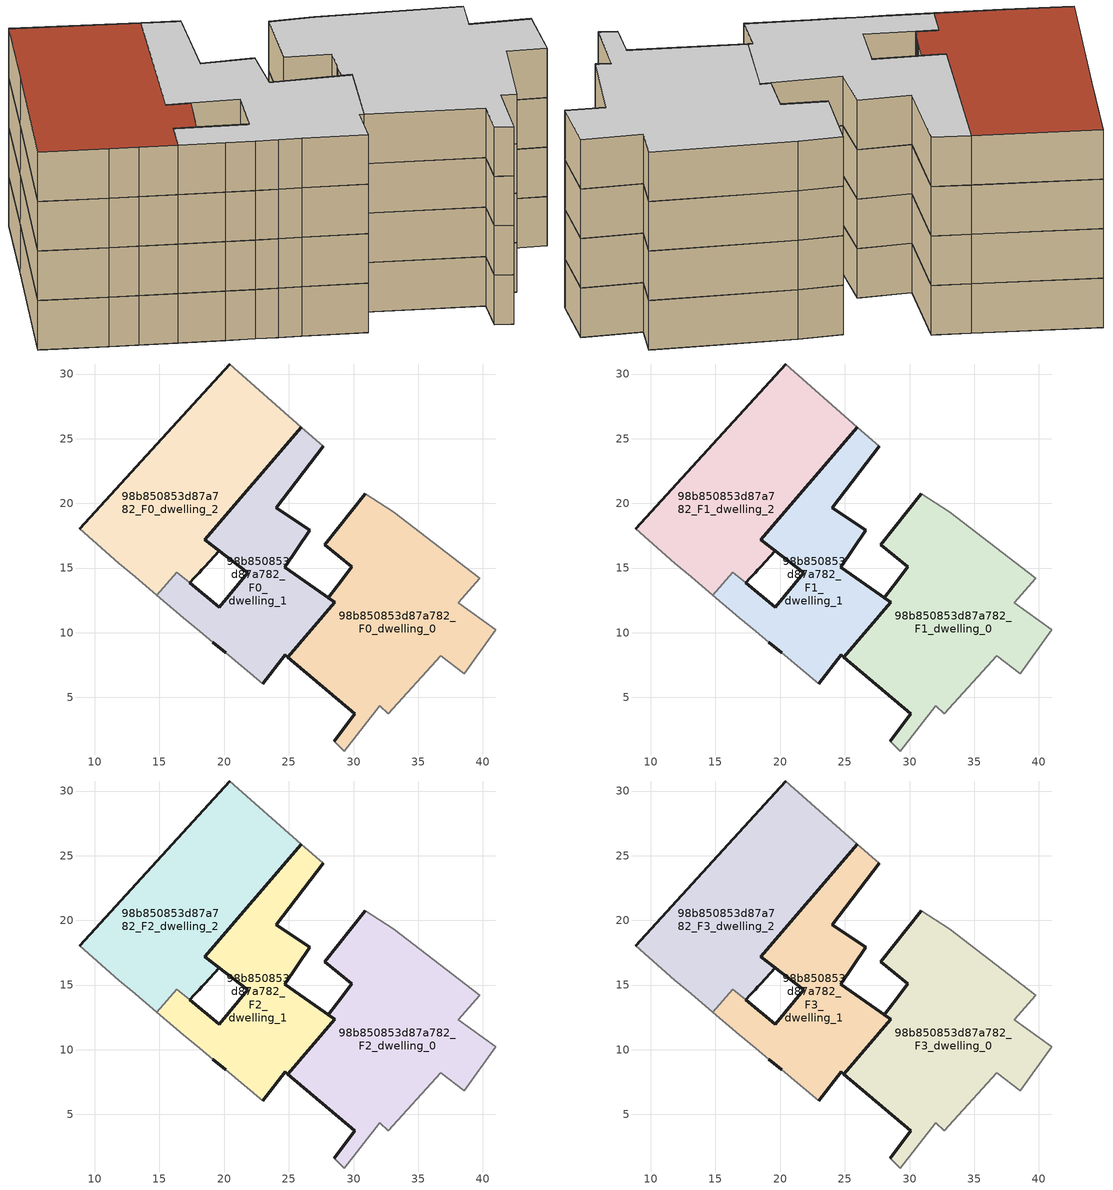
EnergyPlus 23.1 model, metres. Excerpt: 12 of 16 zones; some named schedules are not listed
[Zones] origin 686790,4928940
98b850853d87a782_F0_dwelling_0
 floor ground (EU_floor_Construction): 38.57,6.82 41.01,10.25 38.11,12.3 39.75,14.2 33.05,19.34 30.89,20.75 27.77,16.79 29.88,15.09 29.79,14.97 28.83,13.73 28.7,13.56 28.06,12.72 28.57,12.37 24.92,8.12 30.1,3.72 28.5,1.61 29.29,0.86 32.02,4.34 32.69,3.73 36.74,8.21 z0
 wall outside (EU_wall_Construction): 28.5,1.61 30.1,3.72 24.92,8.12 28.57,12.37 28.06,12.72 28.7,13.56 28.83,13.73 29.79,14.97 29.88,15.09 27.77,16.79 30.89,20.75 z0:3
 wall adiabatic (EU_wall_Construction): 30.89,20.75 33.05,19.34 39.75,14.2 38.11,12.3 41.01,10.25 38.57,6.82 36.74,8.21 32.69,3.73 32.02,4.34 29.29,0.86 28.5,1.61 z0:3
98b850853d87a782_F0_dwelling_1
 floor ground (EU_floor_Construction): 24.92,8.12 28.56,12.37 24.68,15.07 26.62,17.92 24.03,19.67 27.64,24.41 25.96,25.89 18.5,17.2 21.83,14.64 19.63,11.97 17.35,13.86 16.35,14.69 14.8,12.89 16.83,11.17 18.1,10.11 19.11,9.26 20.12,8.45 22.99,6.06 24.71,8.3 z0
 wall outside (EU_wall_Construction): 17.35,13.86 19.63,11.97 21.83,14.64 18.5,17.2 25.96,25.89 / 27.64,24.41 24.03,19.67 26.62,17.92 24.68,15.07 28.56,12.37 24.92,8.12 24.71,8.3 22.99,6.06 / 20.12,8.45 19.11,9.26 z0:3
 wall adiabatic (EU_wall_Construction): 25.96,25.89 27.64,24.41 / 22.99,6.06 20.12,8.45 / 19.11,9.26 18.1,10.11 16.83,11.17 14.8,12.89 z0:3
 wall to 98b850853d87a782_F0_dwelling_2 (EU_wall_Construction): 14.8,12.89 16.35,14.69 17.35,13.86 z0:3
98b850853d87a782_F0_dwelling_2
 floor ground (EU_floor_Construction): 19.62,16.33 18.5,17.19 25.96,25.89 20.43,30.77 16,25.87 8.82,18.02 11.84,15.37 13.11,14.31 14.8,12.89 16.35,14.69 17.35,13.86 17.7,14.24 17.86,14.42 18.06,14.64 18.27,14.86 18.47,15.08 18.49,15.1 18.5,15.11 z0
 wall outside (EU_wall_Construction): 8.82,18.02 16,25.87 20.43,30.77 / 25.96,25.89 18.5,17.19 19.62,16.33 18.5,15.11 18.49,15.1 18.47,15.08 18.27,14.86 18.06,14.64 17.86,14.42 17.7,14.24 17.35,13.86 z0:3
 wall adiabatic (EU_wall_Construction): 14.8,12.89 13.11,14.31 11.84,15.37 8.82,18.02 / 20.43,30.77 25.96,25.89 z0:3
98b850853d87a782_F1_dwelling_0
 floor to 98b850853d87a782_F0_dwelling_0 (EU_floor_Construction): 38.57,6.82 41.01,10.25 38.11,12.3 39.75,14.2 33.05,19.34 30.89,20.75 27.77,16.79 29.88,15.09 29.79,14.97 28.83,13.73 28.7,13.56 28.06,12.72 28.57,12.37 24.92,8.12 30.1,3.72 28.5,1.61 29.29,0.86 32.02,4.34 32.69,3.73 36.74,8.21 z3
 wall outside (EU_wall_Construction): 28.5,1.61 30.1,3.72 24.92,8.12 28.57,12.37 28.06,12.72 28.7,13.56 28.83,13.73 29.79,14.97 29.88,15.09 27.77,16.79 30.89,20.75 z3:6
 wall adiabatic (EU_wall_Construction): 30.89,20.75 33.05,19.34 39.75,14.2 38.11,12.3 41.01,10.25 38.57,6.82 36.74,8.21 32.69,3.73 32.02,4.34 29.29,0.86 28.5,1.61 z3:6
98b850853d87a782_F1_dwelling_1
 floor to 98b850853d87a782_F0_dwelling_1 (EU_floor_Construction): 24.92,8.12 28.56,12.37 24.68,15.07 26.62,17.92 24.03,19.67 27.64,24.41 25.96,25.89 18.5,17.2 21.83,14.64 19.63,11.97 17.35,13.86 16.35,14.69 14.8,12.89 16.83,11.17 18.1,10.11 19.11,9.26 20.12,8.45 22.99,6.06 24.71,8.3 z3
 wall outside (EU_wall_Construction): 17.35,13.86 19.63,11.97 21.83,14.64 18.5,17.2 25.96,25.89 / 27.64,24.41 24.03,19.67 26.62,17.92 24.68,15.07 28.56,12.37 24.92,8.12 24.71,8.3 22.99,6.06 / 20.12,8.45 19.11,9.26 z3:6
 wall adiabatic (EU_wall_Construction): 25.96,25.89 27.64,24.41 / 22.99,6.06 20.12,8.45 / 19.11,9.26 18.1,10.11 16.83,11.17 14.8,12.89 z3:6
 wall to 98b850853d87a782_F1_dwelling_2 (EU_wall_Construction): 14.8,12.89 16.35,14.69 17.35,13.86 z3:6
98b850853d87a782_F1_dwelling_2
 floor to 98b850853d87a782_F0_dwelling_2 (EU_floor_Construction): 19.62,16.33 18.5,17.19 25.96,25.89 20.43,30.77 16,25.87 8.82,18.02 11.84,15.37 13.11,14.31 14.8,12.89 16.35,14.69 17.35,13.86 17.7,14.24 17.86,14.42 18.06,14.64 18.27,14.86 18.47,15.08 18.49,15.1 18.5,15.11 z3
 wall outside (EU_wall_Construction): 8.82,18.02 16,25.87 20.43,30.77 / 25.96,25.89 18.5,17.19 19.62,16.33 18.5,15.11 18.49,15.1 18.47,15.08 18.27,14.86 18.06,14.64 17.86,14.42 17.7,14.24 17.35,13.86 z3:6
 wall adiabatic (EU_wall_Construction): 14.8,12.89 13.11,14.31 11.84,15.37 8.82,18.02 / 20.43,30.77 25.96,25.89 z3:6
98b850853d87a782_F2_dwelling_0
 floor to 98b850853d87a782_F1_dwelling_0 (EU_floor_Construction): 38.57,6.82 41.01,10.25 38.11,12.3 39.75,14.2 33.05,19.34 30.89,20.75 27.77,16.79 29.88,15.09 29.79,14.97 28.83,13.73 28.7,13.56 28.06,12.72 28.57,12.37 24.92,8.12 30.1,3.72 28.5,1.61 29.29,0.86 32.02,4.34 32.69,3.73 36.74,8.21 z6
 wall outside (EU_wall_Construction): 28.5,1.61 30.1,3.72 24.92,8.12 28.57,12.37 28.06,12.72 28.7,13.56 28.83,13.73 29.79,14.97 29.88,15.09 27.77,16.79 30.89,20.75 z6:9
 wall adiabatic (EU_wall_Construction): 30.89,20.75 33.05,19.34 39.75,14.2 38.11,12.3 41.01,10.25 38.57,6.82 36.74,8.21 32.69,3.73 32.02,4.34 29.29,0.86 28.5,1.61 z6:9
98b850853d87a782_F2_dwelling_1
 floor to 98b850853d87a782_F1_dwelling_1 (EU_floor_Construction): 24.92,8.12 28.56,12.37 24.68,15.07 26.62,17.92 24.03,19.67 27.64,24.41 25.96,25.89 18.5,17.2 21.83,14.64 19.63,11.97 17.35,13.86 16.35,14.69 14.8,12.89 16.83,11.17 18.1,10.11 19.11,9.26 20.12,8.45 22.99,6.06 24.71,8.3 z6
 wall outside (EU_wall_Construction): 17.35,13.86 19.63,11.97 21.83,14.64 18.5,17.2 25.96,25.89 / 27.64,24.41 24.03,19.67 26.62,17.92 24.68,15.07 28.56,12.37 24.92,8.12 24.71,8.3 22.99,6.06 / 20.12,8.45 19.11,9.26 z6:9
 wall adiabatic (EU_wall_Construction): 25.96,25.89 27.64,24.41 / 22.99,6.06 20.12,8.45 / 19.11,9.26 18.1,10.11 16.83,11.17 14.8,12.89 z6:9
 wall to 98b850853d87a782_F2_dwelling_2 (EU_wall_Construction): 14.8,12.89 16.35,14.69 17.35,13.86 z6:9
98b850853d87a782_F2_dwelling_2
 floor to 98b850853d87a782_F1_dwelling_2 (EU_floor_Construction): 19.62,16.33 18.5,17.19 25.96,25.89 20.43,30.77 16,25.87 8.82,18.02 11.84,15.37 13.11,14.31 14.8,12.89 16.35,14.69 17.35,13.86 17.7,14.24 17.86,14.42 18.06,14.64 18.27,14.86 18.47,15.08 18.49,15.1 18.5,15.11 z6
 wall outside (EU_wall_Construction): 8.82,18.02 16,25.87 20.43,30.77 / 25.96,25.89 18.5,17.19 19.62,16.33 18.5,15.11 18.49,15.1 18.47,15.08 18.27,14.86 18.06,14.64 17.86,14.42 17.7,14.24 17.35,13.86 z6:9
 wall adiabatic (EU_wall_Construction): 14.8,12.89 13.11,14.31 11.84,15.37 8.82,18.02 / 20.43,30.77 25.96,25.89 z6:9
98b850853d87a782_F3_dwelling_0
 floor to 98b850853d87a782_F2_dwelling_0 (EU_floor_Construction): 38.57,6.82 41.01,10.25 38.11,12.3 39.75,14.2 33.05,19.34 30.89,20.75 27.77,16.79 29.88,15.09 29.79,14.97 28.83,13.73 28.7,13.56 28.06,12.72 28.57,12.37 24.92,8.12 30.1,3.72 28.5,1.61 29.29,0.86 32.02,4.34 32.69,3.73 36.74,8.21 z9
 wall outside (EU_wall_Construction): 28.5,1.61 30.1,3.72 24.92,8.12 28.57,12.37 28.06,12.72 28.7,13.56 28.83,13.73 29.79,14.97 29.88,15.09 27.77,16.79 30.89,20.75 z9:12
 wall adiabatic (EU_wall_Construction): 30.89,20.75 33.05,19.34 39.75,14.2 38.11,12.3 41.01,10.25 38.57,6.82 36.74,8.21 32.69,3.73 32.02,4.34 29.29,0.86 28.5,1.61 z9:12
 ceiling to 98b850853d87a782_F4_dwelling_0 (EU_floor_Construction): 39.75,14.2 38.11,12.3 41.01,10.25 38.57,6.82 36.74,8.21 32.69,3.73 32.02,4.34 29.29,0.86 28.5,1.61 30.1,3.72 24.92,8.12 28.57,12.37 28.06,12.72 28.7,13.56 28.83,13.73 29.79,14.97 29.88,15.09 27.77,16.79 30.89,20.75 33.05,19.34 z12
98b850853d87a782_F3_dwelling_1
 floor to 98b850853d87a782_F2_dwelling_1 (EU_floor_Construction): 24.92,8.12 28.56,12.37 24.68,15.07 26.62,17.92 24.03,19.67 27.64,24.41 25.96,25.89 18.5,17.2 21.83,14.64 19.63,11.97 17.35,13.86 16.35,14.69 14.8,12.89 16.83,11.17 18.1,10.11 19.11,9.26 20.12,8.45 22.99,6.06 24.71,8.3 z9
 wall outside (EU_wall_Construction): 17.35,13.86 19.63,11.97 21.83,14.64 18.5,17.2 25.96,25.89 / 27.64,24.41 24.03,19.67 26.62,17.92 24.68,15.07 28.56,12.37 24.92,8.12 24.71,8.3 22.99,6.06 / 20.12,8.45 19.11,9.26 z9:12
 wall adiabatic (EU_wall_Construction): 25.96,25.89 27.64,24.41 / 22.99,6.06 20.12,8.45 / 19.11,9.26 18.1,10.11 16.83,11.17 14.8,12.89 z9:12
 wall to 98b850853d87a782_F3_dwelling_2 (EU_wall_Construction): 14.8,12.89 16.35,14.69 17.35,13.86 z9:12
 ceiling to 98b850853d87a782_F4_dwelling_1 (EU_floor_Construction): 27.64,24.41 24.03,19.67 26.62,17.92 24.68,15.07 28.56,12.37 24.92,8.12 24.71,8.3 22.99,6.06 20.12,8.45 19.11,9.26 18.1,10.11 16.83,11.17 14.8,12.89 16.35,14.69 17.35,13.86 19.63,11.97 21.83,14.64 18.5,17.2 25.96,25.89 z12
98b850853d87a782_F3_dwelling_2
 floor to 98b850853d87a782_F2_dwelling_2 (EU_floor_Construction): 19.62,16.33 18.5,17.19 25.96,25.89 20.43,30.77 16,25.87 8.82,18.02 11.84,15.37 13.11,14.31 14.8,12.89 16.35,14.69 17.35,13.86 17.7,14.24 17.86,14.42 18.06,14.64 18.27,14.86 18.47,15.08 18.49,15.1 18.5,15.11 z9
 wall outside (EU_wall_Construction): 8.82,18.02 16,25.87 20.43,30.77 / 25.96,25.89 18.5,17.19 19.62,16.33 18.5,15.11 18.49,15.1 18.47,15.08 18.27,14.86 18.06,14.64 17.86,14.42 17.7,14.24 17.35,13.86 z9:12
 wall adiabatic (EU_wall_Construction): 14.8,12.89 13.11,14.31 11.84,15.37 8.82,18.02 / 20.43,30.77 25.96,25.89 z9:12
 roof outside (EU_roof_Construction): 25.96,25.89 18.5,17.19 19.62,16.33 18.5,15.11 18.49,15.1 18.47,15.08 18.27,14.86 18.06,14.64 17.86,14.42 17.7,14.24 17.35,13.86 16.35,14.69 14.8,12.89 13.11,14.31 11.84,15.37 8.82,18.02 16,25.87 20.43,30.77 z12
[Building]
EU S2 Campaign: North Axis=0; Terrain=City; Solar Distribution=FullExterior
[Site:Location]
Bologna: Latitude=44.5; Longitude=11.25; Time Zone=1; Elevation=37
[SizingPeriod:WeatherFileDays]
AnnualSizingPeriod: Begin Month=1; Begin Day of Month=1; End Month=12; End Day of Month=31; Day of Week for Start Day=Monday; Use Weather File Daylight Saving Period=No; Use Weather File Rain and Snow Indicators=No
[MATERIAL]
EU_InternalMass_Material: Roughness=MediumRough; Thickness=0.1; Conductivity=1; Density=1800; Specific Heat=900; Thermal Absorptance=0.9; Solar Absorptance=0.7; Visible Absorptance=0.7
[MATERIAL:NOMASS] Roughness=MediumRough; Thermal Absorptance=0.9; Solar Absorptance=0.7; Visible Absorptance=0.7
Name | Thermal Resistance
EU_wall_NoMass | 0.905828
EU_roof_NoMass | 0.37593
EU_floor_NoMass | 0.67114
[CONSTRUCTION]
EU_wall_Construction: EU_wall_NoMass
EU_roof_Construction: EU_roof_NoMass
EU_floor_Construction: EU_floor_NoMass
EU_InternalMass_Construction: EU_InternalMass_Material
[ZONE] Type=1; Multiplier=1; Ceiling Height=autocalculate; Floor Area=autocalculate; Part of Total Floor Area=Yes
Name | Volume
98b850853d87a782_F0_dwelling_0; 98b850853d87a782_F1_dwelling_0; 98b850853d87a782_F2_dwelling_0; 98b850853d87a782_F3_dwelling_0 | 455.769
98b850853d87a782_F0_dwelling_1; 98b850853d87a782_F1_dwelling_1; 98b850853d87a782_F2_dwelling_1; 98b850853d87a782_F3_dwelling_1 | 317.402
98b850853d87a782_F0_dwelling_2; 98b850853d87a782_F1_dwelling_2; 98b850853d87a782_F2_dwelling_2; 98b850853d87a782_F3_dwelling_2 | 406.898
[INTERNALMASS] Construction=EU_InternalMass_Construction
Name | Zone or ZoneList | Surface Area
98b850853d87a782_F0_dwelling_0_EU_InternalMass | 98b850853d87a782_F0_dwelling_0 | 151.924
98b850853d87a782_F0_dwelling_1_EU_InternalMass | 98b850853d87a782_F0_dwelling_1 | 105.827
98b850853d87a782_F0_dwelling_2_EU_InternalMass | 98b850853d87a782_F0_dwelling_2 | 135.633
98b850853d87a782_F1_dwelling_0_EU_InternalMass | 98b850853d87a782_F1_dwelling_0 | 151.924
98b850853d87a782_F1_dwelling_1_EU_InternalMass | 98b850853d87a782_F1_dwelling_1 | 105.827
98b850853d87a782_F1_dwelling_2_EU_InternalMass | 98b850853d87a782_F1_dwelling_2 | 135.633
98b850853d87a782_F2_dwelling_0_EU_InternalMass | 98b850853d87a782_F2_dwelling_0 | 151.924
98b850853d87a782_F2_dwelling_1_EU_InternalMass | 98b850853d87a782_F2_dwelling_1 | 105.827
98b850853d87a782_F2_dwelling_2_EU_InternalMass | 98b850853d87a782_F2_dwelling_2 | 135.633
98b850853d87a782_F3_dwelling_0_EU_InternalMass | 98b850853d87a782_F3_dwelling_0 | 151.924
98b850853d87a782_F3_dwelling_1_EU_InternalMass | 98b850853d87a782_F3_dwelling_1 | 105.827
98b850853d87a782_F3_dwelling_2_EU_InternalMass | 98b850853d87a782_F3_dwelling_2 | 135.633
[OTHEREQUIPMENT] Fuel Type=Electricity; Design Level Calculation Method=Watts/Area; Power per Zone Floor Area=1; Fraction Latent=0; Fraction Radiant=0; Fraction Lost=0; Carbon Dioxide Generation Rate=0; EndUse Subcategory=EU_Step8_InternalGains
Name | Zone or ZoneList or Space or SpaceList | Schedule
EU_Step8_InternalGain_98b850853d87a782_F0_dwelling_0_f000 | 98b850853d87a782_F0_dwelling_0 | EU_Step8_GainSchedule_98b850853d87a782_F0_dwelling_0_f000
EU_Step8_InternalGain_98b850853d87a782_F0_dwelling_1_f000 | 98b850853d87a782_F0_dwelling_1 | EU_Step8_GainSchedule_98b850853d87a782_F0_dwelling_1_f000
EU_Step8_InternalGain_98b850853d87a782_F0_dwelling_2_f000 | 98b850853d87a782_F0_dwelling_2 | EU_Step8_GainSchedule_98b850853d87a782_F0_dwelling_2_f000
EU_Step8_InternalGain_98b850853d87a782_F1_dwelling_0_f000 | 98b850853d87a782_F1_dwelling_0 | EU_Step8_GainSchedule_98b850853d87a782_F1_dwelling_0_f000
EU_Step8_InternalGain_98b850853d87a782_F1_dwelling_1_f000 | 98b850853d87a782_F1_dwelling_1 | EU_Step8_GainSchedule_98b850853d87a782_F1_dwelling_1_f000
EU_Step8_InternalGain_98b850853d87a782_F1_dwelling_2_f000 | 98b850853d87a782_F1_dwelling_2 | EU_Step8_GainSchedule_98b850853d87a782_F1_dwelling_2_f000
EU_Step8_InternalGain_98b850853d87a782_F2_dwelling_0_f000 | 98b850853d87a782_F2_dwelling_0 | EU_Step8_GainSchedule_98b850853d87a782_F2_dwelling_0_f000
EU_Step8_InternalGain_98b850853d87a782_F2_dwelling_1_f000 | 98b850853d87a782_F2_dwelling_1 | EU_Step8_GainSchedule_98b850853d87a782_F2_dwelling_1_f000
EU_Step8_InternalGain_98b850853d87a782_F2_dwelling_2_f000 | 98b850853d87a782_F2_dwelling_2 | EU_Step8_GainSchedule_98b850853d87a782_F2_dwelling_2_f000
EU_Step8_InternalGain_98b850853d87a782_F3_dwelling_0_f000 | 98b850853d87a782_F3_dwelling_0 | EU_Step8_GainSchedule_98b850853d87a782_F3_dwelling_0_f000
EU_Step8_InternalGain_98b850853d87a782_F3_dwelling_1_f000 | 98b850853d87a782_F3_dwelling_1 | EU_Step8_GainSchedule_98b850853d87a782_F3_dwelling_1_f000
EU_Step8_InternalGain_98b850853d87a782_F3_dwelling_2_f000 | 98b850853d87a782_F3_dwelling_2 | EU_Step8_GainSchedule_98b850853d87a782_F3_dwelling_2_f000
[ZONEVENTILATION:DESIGNFLOWRATE] Schedule=EU_AlwaysOn; Design Flow Rate Calculation Method=AirChanges/Hour; Air Changes per Hour=0.73129; Ventilation Type=Natural; Fan Pressure Rise=0; Fan Total Efficiency=1; Constant Term Coefficient=1; Temperature Term Coefficient=0; Velocity Term Coefficient=0; Velocity Squared Term Coefficient=0; Minimum Indoor Temperature=-100; Maximum Indoor Temperature=100; Delta Temperature=-100; Minimum Outdoor Temperature=-100; Maximum Outdoor Temperature=100; Maximum Wind Speed=40
Name | Zone or ZoneList or Space or SpaceList
EU_ConstantAir_98b850853d87a782_F0_dwelling_0 | 98b850853d87a782_F0_dwelling_0
EU_ConstantAir_98b850853d87a782_F0_dwelling_1 | 98b850853d87a782_F0_dwelling_1
EU_ConstantAir_98b850853d87a782_F0_dwelling_2 | 98b850853d87a782_F0_dwelling_2
EU_ConstantAir_98b850853d87a782_F1_dwelling_0 | 98b850853d87a782_F1_dwelling_0
EU_ConstantAir_98b850853d87a782_F1_dwelling_1 | 98b850853d87a782_F1_dwelling_1
EU_ConstantAir_98b850853d87a782_F1_dwelling_2 | 98b850853d87a782_F1_dwelling_2
EU_ConstantAir_98b850853d87a782_F2_dwelling_0 | 98b850853d87a782_F2_dwelling_0
EU_ConstantAir_98b850853d87a782_F2_dwelling_1 | 98b850853d87a782_F2_dwelling_1
EU_ConstantAir_98b850853d87a782_F2_dwelling_2 | 98b850853d87a782_F2_dwelling_2
EU_ConstantAir_98b850853d87a782_F3_dwelling_0 | 98b850853d87a782_F3_dwelling_0
EU_ConstantAir_98b850853d87a782_F3_dwelling_1 | 98b850853d87a782_F3_dwelling_1
EU_ConstantAir_98b850853d87a782_F3_dwelling_2 | 98b850853d87a782_F3_dwelling_2
[HVACTEMPLATE:THERMOSTAT] Constant Heating Setpoint=20; Constant Cooling Setpoint=50
EU_HeatOnly_98b850853d87a782_F0_dwelling_0; EU_HeatOnly_98b850853d87a782_F0_dwelling_1; EU_HeatOnly_98b850853d87a782_F0_dwelling_2; EU_HeatOnly_98b850853d87a782_F1_dwelling_0; EU_HeatOnly_98b850853d87a782_F1_dwelling_1; EU_HeatOnly_98b850853d87a782_F1_dwelling_2; EU_HeatOnly_98b850853d87a782_F2_dwelling_0; EU_HeatOnly_98b850853d87a782_F2_dwelling_1; EU_HeatOnly_98b850853d87a782_F2_dwelling_2; EU_HeatOnly_98b850853d87a782_F3_dwelling_0; EU_HeatOnly_98b850853d87a782_F3_dwelling_1; EU_HeatOnly_98b850853d87a782_F3_dwelling_2; EU_HeatOnly_98b850853d87a782_F4_dwelling_0; EU_HeatOnly_98b850853d87a782_F4_dwelling_1; EU_HeatOnly_98b850853d87a782_F5_dwelling_0; EU_HeatOnly_98b850853d87a782_F5_dwelling_1
[HVACTEMPLATE:ZONE:IDEALLOADSAIRSYSTEM] System Availability Schedule=EU_AlwaysOn; Maximum Heating Supply Air Temperature=50; Minimum Cooling Supply Air Temperature=13; Maximum Heating Supply Air Humidity Ratio=0.0156; Minimum Cooling Supply Air Humidity Ratio=0.0077; Heating Limit=NoLimit; Cooling Limit=NoLimit; Heating Availability Schedule=EU_AlwaysOn; Cooling Availability Schedule=EU_CoolingOff; Dehumidification Control Type=ConstantSensibleHeatRatio; Cooling Sensible Heat Ratio=0.7; Dehumidification Setpoint=60; Humidification Control Type=None; Humidification Setpoint=30; Outdoor Air Method=None; Outdoor Air Flow Rate per Person=0.00944; Outdoor Air Flow Rate per Zone Floor Area=0; Outdoor Air Flow Rate per Zone=0; Demand Controlled Ventilation Type=None; Outdoor Air Economizer Type=NoEconomizer; Heat Recovery Type=None; Sensible Heat Recovery Effectiveness=0.7; Latent Heat Recovery Effectiveness=0.65
Name | Template Thermostat
98b850853d87a782_F0_dwelling_0 | EU_HeatOnly_98b850853d87a782_F0_dwelling_0
98b850853d87a782_F0_dwelling_1 | EU_HeatOnly_98b850853d87a782_F0_dwelling_1
98b850853d87a782_F0_dwelling_2 | EU_HeatOnly_98b850853d87a782_F0_dwelling_2
98b850853d87a782_F1_dwelling_0 | EU_HeatOnly_98b850853d87a782_F1_dwelling_0
98b850853d87a782_F1_dwelling_1 | EU_HeatOnly_98b850853d87a782_F1_dwelling_1
98b850853d87a782_F1_dwelling_2 | EU_HeatOnly_98b850853d87a782_F1_dwelling_2
98b850853d87a782_F2_dwelling_0 | EU_HeatOnly_98b850853d87a782_F2_dwelling_0
98b850853d87a782_F2_dwelling_1 | EU_HeatOnly_98b850853d87a782_F2_dwelling_1
98b850853d87a782_F2_dwelling_2 | EU_HeatOnly_98b850853d87a782_F2_dwelling_2
98b850853d87a782_F3_dwelling_0 | EU_HeatOnly_98b850853d87a782_F3_dwelling_0
98b850853d87a782_F3_dwelling_1 | EU_HeatOnly_98b850853d87a782_F3_dwelling_1
